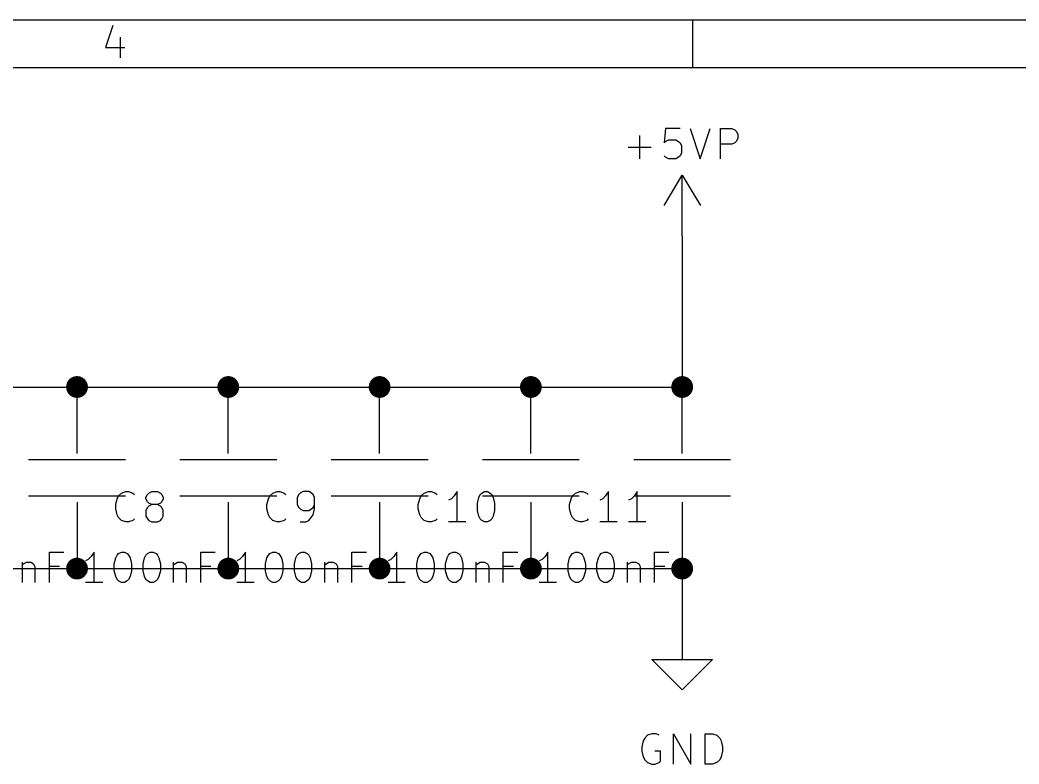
# Model space of a CAD drawing. Extents: x 0.4 to 11.3, y -7.9 to -0.4.
# Drawn here: x 7.156 to 8.807, y -1.623 to -0.394 of the extents above; entities that cross this region are included whole.
import ezdxf

# ---------------------------------------------------------------- set-up
doc = ezdxf.new("R2010")
doc.units = 0
doc.header["$MEASUREMENT"] = 0
for name, color, linetype in [('CYAN2', 4, 'CONTINUOUS'), ('GREEN3', 91, 'CONTINUOUS'), ('RED2', 1, 'CONTINUOUS')]:
    doc.layers.add(name, color=color, linetype=linetype)

msp = doc.modelspace()

# ---------------------------------------------------------------- linework, layer by layer
at = {"layer": 'CYAN2', "linetype": 'CONTINUOUS'}
for p, q in [((8.22262, -0.5728), (8.22024, -0.59661)), ((8.24643, -0.5728), (8.22262, -0.5728)), ((8.26309, -0.5728), (8.27976, -0.6228)), ((8.27976, -0.6228), (8.29643, -0.5728)), ((8.31309, -0.6228), (8.31309, -0.5728)), ((8.31309, -0.5728), (8.33214, -0.5728)), ((8.33214, -0.5728), (8.33691, -0.57518)), ((8.33691, -0.57518), (8.33929, -0.57757)), ((8.33929, -0.57757), (8.34167, -0.58233)), ((8.17976, -0.6228), (8.17976, -0.58471)), ((8.22024, -0.59661), (8.22262, -0.59423)), ((8.22262, -0.59423), (8.22738, -0.59185)), ((8.22738, -0.59185), (8.23929, -0.59185)), ((8.23929, -0.59185), (8.24405, -0.59423)), ((8.24405, -0.59423), (8.24643, -0.59661)), ((8.33929, -0.59423), (8.33691, -0.59661)), ((8.34167, -0.58947), (8.33929, -0.59423)), ((8.34167, -0.58233), (8.34167, -0.58947)), ((8.16071, -0.60376), (8.19881, -0.60376)), ((8.24643, -0.59661), (8.24881, -0.60137)), ((8.24881, -0.60137), (8.24881, -0.61328)), ((8.33214, -0.599), (8.31309, -0.599)), ((8.33691, -0.59661), (8.33214, -0.599)), ((8.22262, -0.62043), (8.22024, -0.61804)), ((8.22738, -0.6228), (8.22262, -0.62043)), ((8.23929, -0.6228), (8.22738, -0.6228)), ((8.24405, -0.62043), (8.23929, -0.6228)), ((8.24643, -0.61804), (8.24405, -0.62043)), ((8.24881, -0.61328), (8.24643, -0.61804)), ((7.3139, -1.19423), (7.31628, -1.18471)), ((7.3139, -1.19423), (7.31628, -1.18471)), ((7.31628, -1.18471), (7.31866, -1.17995)), ((7.31628, -1.18471), (7.31866, -1.17995)), ((7.31866, -1.17995), (7.32343, -1.17519)), ((7.31866, -1.17995), (7.32343, -1.17519)), ((7.32343, -1.17519), (7.33057, -1.1728)), ((7.32343, -1.17519), (7.33057, -1.1728)), ((7.33057, -1.1728), (7.33533, -1.1728)), ((7.33057, -1.1728), (7.33533, -1.1728)), ((7.33533, -1.1728), (7.34247, -1.17519)), ((7.33533, -1.1728), (7.34247, -1.17519)), ((7.34247, -1.17519), (7.34485, -1.17757)), ((7.34247, -1.17519), (7.34485, -1.17757)), ((7.3639, -1.18233), (7.36628, -1.17757)), ((7.3639, -1.18233), (7.36628, -1.17757)), ((7.3639, -1.18471), (7.3639, -1.18233)), ((7.3639, -1.18471), (7.3639, -1.18233)), ((7.36628, -1.18947), (7.3639, -1.18471)), ((7.36628, -1.18947), (7.3639, -1.18471)), ((7.36628, -1.17757), (7.36866, -1.17519)), ((7.36628, -1.17757), (7.36866, -1.17519)), ((7.36866, -1.17519), (7.37343, -1.1728)), ((7.36866, -1.17519), (7.37343, -1.1728)), ((7.37343, -1.1728), (7.38295, -1.1728)), ((7.37343, -1.1728), (7.38295, -1.1728)), ((7.38295, -1.1728), (7.38771, -1.17519)), ((7.38295, -1.1728), (7.38771, -1.17519)), ((7.38771, -1.17519), (7.39009, -1.17757)), ((7.38771, -1.17519), (7.39009, -1.17757)), ((7.39009, -1.17757), (7.39247, -1.18233)), ((7.39009, -1.17757), (7.39247, -1.18233)), ((7.39247, -1.18471), (7.39009, -1.18947)), ((7.39247, -1.18471), (7.39009, -1.18947)), ((7.39247, -1.18233), (7.39247, -1.18471)), ((7.39247, -1.18233), (7.39247, -1.18471)), ((7.5639, -1.19423), (7.56628, -1.18471)), ((7.5639, -1.19423), (7.56628, -1.18471)), ((7.56628, -1.18471), (7.56866, -1.17995)), ((7.56628, -1.18471), (7.56866, -1.17995)), ((7.56866, -1.17995), (7.57343, -1.17519)), ((7.56866, -1.17995), (7.57343, -1.17519)), ((7.57343, -1.17519), (7.58057, -1.1728)), ((7.57343, -1.17519), (7.58057, -1.1728)), ((7.58057, -1.1728), (7.58533, -1.1728)), ((7.58057, -1.1728), (7.58533, -1.1728)), ((7.58533, -1.1728), (7.59247, -1.17519)), ((7.58533, -1.1728), (7.59247, -1.17519)), ((7.59247, -1.17519), (7.59485, -1.17757)), ((7.59247, -1.17519), (7.59485, -1.17757)), ((7.61628, -1.17757), (7.6139, -1.18233)), ((7.61628, -1.17757), (7.6139, -1.18233)), ((7.6139, -1.18233), (7.6139, -1.19423)), ((7.6139, -1.18233), (7.6139, -1.19423)), ((7.61866, -1.17519), (7.61628, -1.17757)), ((7.61866, -1.17519), (7.61628, -1.17757)), ((7.62343, -1.1728), (7.61866, -1.17519)), ((7.62343, -1.1728), (7.61866, -1.17519)), ((7.63295, -1.1728), (7.62343, -1.1728)), ((7.63295, -1.1728), (7.62343, -1.1728)), ((7.63771, -1.17519), (7.63295, -1.1728)), ((7.63771, -1.17519), (7.63295, -1.1728)), ((7.64009, -1.17757), (7.63771, -1.17519)), ((7.64009, -1.17757), (7.63771, -1.17519)), ((7.64247, -1.18233), (7.64009, -1.17757)), ((7.64247, -1.18233), (7.64009, -1.17757)), ((7.64247, -1.20137), (7.64247, -1.18233)), ((7.64247, -1.20137), (7.64247, -1.18233)), ((7.8139, -1.19423), (7.81628, -1.18471)), ((7.8139, -1.19423), (7.81628, -1.18471)), ((7.81628, -1.18471), (7.81866, -1.17995)), ((7.81628, -1.18471), (7.81866, -1.17995)), ((7.81866, -1.17995), (7.82343, -1.17519)), ((7.81866, -1.17995), (7.82343, -1.17519)), ((7.82343, -1.17519), (7.83057, -1.1728)), ((7.82343, -1.17519), (7.83057, -1.1728)), ((7.83057, -1.1728), (7.83533, -1.1728)), ((7.83057, -1.1728), (7.83533, -1.1728)), ((7.83533, -1.1728), (7.84247, -1.17519)), ((7.83533, -1.1728), (7.84247, -1.17519)), ((7.84247, -1.17519), (7.84485, -1.17757)), ((7.84247, -1.17519), (7.84485, -1.17757)), ((7.86866, -1.18471), (7.8639, -1.18709)), ((7.86866, -1.18471), (7.8639, -1.18709)), ((7.87343, -1.17995), (7.86866, -1.18471)), ((7.87343, -1.17995), (7.86866, -1.18471)), ((7.87819, -1.1728), (7.87343, -1.17995)), ((7.87819, -1.1728), (7.87343, -1.17995)), ((7.87819, -1.2228), (7.87819, -1.1728)), ((7.87819, -1.2228), (7.87819, -1.1728)), ((7.91152, -1.19185), (7.9139, -1.18233)), ((7.91152, -1.19185), (7.9139, -1.18233)), ((7.9139, -1.18233), (7.91628, -1.17757)), ((7.9139, -1.18233), (7.91628, -1.17757)), ((7.91628, -1.17757), (7.91866, -1.17519)), ((7.91628, -1.17757), (7.91866, -1.17519)), ((7.91866, -1.17519), (7.92342, -1.1728)), ((7.91866, -1.17519), (7.92342, -1.1728)), ((7.92342, -1.1728), (7.92819, -1.1728)), ((7.92342, -1.1728), (7.92819, -1.1728)), ((7.92819, -1.1728), (7.93294, -1.17519)), ((7.92819, -1.1728), (7.93294, -1.17519)), ((7.93294, -1.17519), (7.93533, -1.17757)), ((7.93294, -1.17519), (7.93533, -1.17757)), ((7.93533, -1.17757), (7.93771, -1.18233)), ((7.93533, -1.17757), (7.93771, -1.18233)), ((7.93771, -1.18233), (7.94009, -1.19185)), ((7.93771, -1.18233), (7.94009, -1.19185)), ((8.0639, -1.19423), (8.06628, -1.18471)), ((8.0639, -1.19423), (8.06628, -1.18471)), ((8.06628, -1.18471), (8.06866, -1.17995)), ((8.06628, -1.18471), (8.06866, -1.17995)), ((8.06866, -1.17995), (8.07343, -1.17519)), ((8.06866, -1.17995), (8.07343, -1.17519)), ((8.07343, -1.17519), (8.08057, -1.1728)), ((8.07343, -1.17519), (8.08057, -1.1728)), ((8.08057, -1.1728), (8.08533, -1.1728)), ((8.08057, -1.1728), (8.08533, -1.1728)), ((8.08533, -1.1728), (8.09247, -1.17519)), ((8.08533, -1.1728), (8.09247, -1.17519)), ((8.09247, -1.17519), (8.09485, -1.17757)), ((8.09247, -1.17519), (8.09485, -1.17757)), ((8.11866, -1.18471), (8.1139, -1.18709)), ((8.11866, -1.18471), (8.1139, -1.18709)), ((8.12343, -1.17995), (8.11866, -1.18471)), ((8.12343, -1.17995), (8.11866, -1.18471)), ((8.12819, -1.1728), (8.12343, -1.17995)), ((8.12819, -1.1728), (8.12343, -1.17995)), ((8.12819, -1.2228), (8.12819, -1.1728)), ((8.12819, -1.2228), (8.12819, -1.1728)), ((8.16628, -1.18471), (8.16152, -1.18709)), ((8.16628, -1.18471), (8.16152, -1.18709)), ((8.17104, -1.17995), (8.16628, -1.18471)), ((8.17104, -1.17995), (8.16628, -1.18471)), ((8.1758, -1.1728), (8.17104, -1.17995)), ((8.1758, -1.1728), (8.17104, -1.17995)), ((8.1758, -1.2228), (8.1758, -1.1728)), ((8.1758, -1.2228), (8.1758, -1.1728)), ((7.3139, -1.20137), (7.3139, -1.19423)), ((7.3139, -1.20137), (7.3139, -1.19423)), ((7.31628, -1.2109), (7.3139, -1.20137)), ((7.31628, -1.2109), (7.3139, -1.20137)), ((7.36628, -1.199), (7.3639, -1.20376)), ((7.36628, -1.199), (7.3639, -1.20376)), ((7.3639, -1.20376), (7.3639, -1.21328)), ((7.3639, -1.20376), (7.3639, -1.21328)), ((7.36866, -1.19185), (7.36628, -1.18947)), ((7.36866, -1.19185), (7.36628, -1.18947)), ((7.36866, -1.19661), (7.36628, -1.199)), ((7.36866, -1.19661), (7.36628, -1.199)), ((7.37343, -1.19423), (7.36866, -1.19185)), ((7.37343, -1.19423), (7.36866, -1.19185)), ((7.37343, -1.19423), (7.36866, -1.19661)), ((7.37343, -1.19423), (7.36866, -1.19661)), ((7.38295, -1.19423), (7.37343, -1.19423)), ((7.38295, -1.19423), (7.37343, -1.19423)), ((7.38771, -1.19185), (7.38295, -1.19423)), ((7.38771, -1.19185), (7.38295, -1.19423)), ((7.38771, -1.19661), (7.38295, -1.19423)), ((7.38771, -1.19661), (7.38295, -1.19423)), ((7.39009, -1.18947), (7.38771, -1.19185)), ((7.39009, -1.18947), (7.38771, -1.19185)), ((7.39009, -1.199), (7.38771, -1.19661)), ((7.39009, -1.199), (7.38771, -1.19661)), ((7.39247, -1.20376), (7.39009, -1.199)), ((7.39247, -1.20376), (7.39009, -1.199)), ((7.39247, -1.21328), (7.39247, -1.20376)), ((7.39247, -1.21328), (7.39247, -1.20376)), ((7.5639, -1.20137), (7.5639, -1.19423)), ((7.5639, -1.20137), (7.5639, -1.19423)), ((7.56628, -1.2109), (7.5639, -1.20137)), ((7.56628, -1.2109), (7.5639, -1.20137)), ((7.6139, -1.19423), (7.61628, -1.199)), ((7.6139, -1.19423), (7.61628, -1.199)), ((7.61628, -1.199), (7.61866, -1.20137)), ((7.61628, -1.199), (7.61866, -1.20137)), ((7.61866, -1.20137), (7.62343, -1.20376)), ((7.61866, -1.20137), (7.62343, -1.20376)), ((7.62343, -1.20376), (7.63295, -1.20376)), ((7.62343, -1.20376), (7.63295, -1.20376)), ((7.63295, -1.20376), (7.63771, -1.20137)), ((7.63295, -1.20376), (7.63771, -1.20137)), ((7.63771, -1.20137), (7.64009, -1.199)), ((7.63771, -1.20137), (7.64009, -1.199)), ((7.64009, -1.199), (7.64247, -1.19423)), ((7.64009, -1.199), (7.64247, -1.19423)), ((7.64009, -1.2109), (7.64247, -1.20137)), ((7.64009, -1.2109), (7.64247, -1.20137)), ((7.8139, -1.20137), (7.8139, -1.19423)), ((7.8139, -1.20137), (7.8139, -1.19423)), ((7.81628, -1.2109), (7.8139, -1.20137)), ((7.81628, -1.2109), (7.8139, -1.20137)), ((7.91152, -1.20376), (7.91152, -1.19185)), ((7.91152, -1.20376), (7.91152, -1.19185)), ((7.9139, -1.21328), (7.91152, -1.20376)), ((7.9139, -1.21328), (7.91152, -1.20376)), ((7.94009, -1.20376), (7.93771, -1.21328)), ((7.94009, -1.20376), (7.93771, -1.21328)), ((7.94009, -1.19185), (7.94009, -1.20376)), ((7.94009, -1.19185), (7.94009, -1.20376)), ((8.0639, -1.20137), (8.0639, -1.19423)), ((8.0639, -1.20137), (8.0639, -1.19423)), ((8.06628, -1.2109), (8.0639, -1.20137)), ((8.06628, -1.2109), (8.0639, -1.20137)), ((7.31866, -1.21566), (7.31628, -1.2109)), ((7.31866, -1.21566), (7.31628, -1.2109)), ((7.32343, -1.22043), (7.31866, -1.21566)), ((7.32343, -1.22043), (7.31866, -1.21566)), ((7.33057, -1.2228), (7.32343, -1.22043)), ((7.33057, -1.2228), (7.32343, -1.22043)), ((7.34247, -1.22043), (7.33533, -1.2228)), ((7.34247, -1.22043), (7.33533, -1.2228)), ((7.34485, -1.21804), (7.34247, -1.22043)), ((7.34485, -1.21804), (7.34247, -1.22043)), ((7.3639, -1.21328), (7.36628, -1.21804)), ((7.3639, -1.21328), (7.36628, -1.21804)), ((7.36628, -1.21804), (7.36866, -1.22043)), ((7.36628, -1.21804), (7.36866, -1.22043)), ((7.36866, -1.22043), (7.37343, -1.2228)), ((7.36866, -1.22043), (7.37343, -1.2228)), ((7.38295, -1.2228), (7.38771, -1.22043)), ((7.38295, -1.2228), (7.38771, -1.22043)), ((7.38771, -1.22043), (7.39009, -1.21804)), ((7.38771, -1.22043), (7.39009, -1.21804)), ((7.39009, -1.21804), (7.39247, -1.21328)), ((7.39009, -1.21804), (7.39247, -1.21328)), ((7.56866, -1.21566), (7.56628, -1.2109)), ((7.56866, -1.21566), (7.56628, -1.2109)), ((7.57343, -1.22043), (7.56866, -1.21566)), ((7.57343, -1.22043), (7.56866, -1.21566)), ((7.58057, -1.2228), (7.57343, -1.22043)), ((7.58057, -1.2228), (7.57343, -1.22043)), ((7.59247, -1.22043), (7.58533, -1.2228)), ((7.59247, -1.22043), (7.58533, -1.2228)), ((7.59485, -1.21804), (7.59247, -1.22043)), ((7.59485, -1.21804), (7.59247, -1.22043)), ((7.62819, -1.2228), (7.63295, -1.22043)), ((7.62819, -1.2228), (7.63295, -1.22043)), ((7.63295, -1.22043), (7.63533, -1.21804)), ((7.63295, -1.22043), (7.63533, -1.21804)), ((7.63533, -1.21804), (7.64009, -1.2109)), ((7.63533, -1.21804), (7.64009, -1.2109)), ((7.81866, -1.21566), (7.81628, -1.2109)), ((7.81866, -1.21566), (7.81628, -1.2109)), ((7.82343, -1.22043), (7.81866, -1.21566)), ((7.82343, -1.22043), (7.81866, -1.21566)), ((7.83057, -1.2228), (7.82343, -1.22043)), ((7.83057, -1.2228), (7.82343, -1.22043)), ((7.84247, -1.22043), (7.83533, -1.2228)), ((7.84247, -1.22043), (7.83533, -1.2228)), ((7.84485, -1.21804), (7.84247, -1.22043)), ((7.84485, -1.21804), (7.84247, -1.22043)), ((7.91628, -1.21804), (7.9139, -1.21328)), ((7.91628, -1.21804), (7.9139, -1.21328)), ((7.91866, -1.22043), (7.91628, -1.21804)), ((7.91866, -1.22043), (7.91628, -1.21804)), ((7.92342, -1.2228), (7.91866, -1.22043)), ((7.92342, -1.2228), (7.91866, -1.22043)), ((7.93294, -1.22043), (7.92819, -1.2228)), ((7.93294, -1.22043), (7.92819, -1.2228)), ((7.93533, -1.21804), (7.93294, -1.22043)), ((7.93533, -1.21804), (7.93294, -1.22043)), ((7.93771, -1.21328), (7.93533, -1.21804)), ((7.93771, -1.21328), (7.93533, -1.21804)), ((8.06866, -1.21566), (8.06628, -1.2109)), ((8.06866, -1.21566), (8.06628, -1.2109)), ((8.07343, -1.22043), (8.06866, -1.21566)), ((8.07343, -1.22043), (8.06866, -1.21566)), ((8.08057, -1.2228), (8.07343, -1.22043)), ((8.08057, -1.2228), (8.07343, -1.22043)), ((8.09247, -1.22043), (8.08533, -1.2228)), ((8.09247, -1.22043), (8.08533, -1.2228)), ((8.09485, -1.21804), (8.09247, -1.22043)), ((8.09485, -1.21804), (8.09247, -1.22043)), ((7.33533, -1.2228), (7.33057, -1.2228)), ((7.33533, -1.2228), (7.33057, -1.2228)), ((7.37343, -1.2228), (7.38295, -1.2228)), ((7.37343, -1.2228), (7.38295, -1.2228)), ((7.58533, -1.2228), (7.58057, -1.2228)), ((7.58533, -1.2228), (7.58057, -1.2228)), ((7.61866, -1.2228), (7.62819, -1.2228)), ((7.61866, -1.2228), (7.62819, -1.2228)), ((7.83533, -1.2228), (7.83057, -1.2228)), ((7.83533, -1.2228), (7.83057, -1.2228)), ((7.89247, -1.2228), (7.8639, -1.2228)), ((7.89247, -1.2228), (7.8639, -1.2228)), ((7.92819, -1.2228), (7.92342, -1.2228)), ((7.92819, -1.2228), (7.92342, -1.2228)), ((8.08533, -1.2228), (8.08057, -1.2228)), ((8.08533, -1.2228), (8.08057, -1.2228)), ((8.14247, -1.2228), (8.1139, -1.2228)), ((8.14247, -1.2228), (8.1139, -1.2228)), ((8.19009, -1.2228), (8.16152, -1.2228)), ((8.19009, -1.2228), (8.16152, -1.2228)), ((7.20437, -1.3228), (7.20437, -1.2728)), ((7.20437, -1.2728), (7.22818, -1.2728)), ((7.20437, -1.3228), (7.20437, -1.2728)), ((7.20437, -1.2728), (7.22818, -1.2728)), ((7.26866, -1.28471), (7.2639, -1.28709)), ((7.26866, -1.28471), (7.2639, -1.28709)), ((7.27343, -1.27995), (7.26866, -1.28471)), ((7.27343, -1.27995), (7.26866, -1.28471)), ((7.27819, -1.2728), (7.27343, -1.27995)), ((7.27819, -1.2728), (7.27343, -1.27995)), ((7.27819, -1.3228), (7.27819, -1.2728)), ((7.27819, -1.3228), (7.27819, -1.2728)), ((7.31152, -1.29185), (7.3139, -1.28233)), ((7.31152, -1.29185), (7.3139, -1.28233)), ((7.3139, -1.28233), (7.31628, -1.27757)), ((7.3139, -1.28233), (7.31628, -1.27757)), ((7.31628, -1.27757), (7.31866, -1.27519)), ((7.31628, -1.27757), (7.31866, -1.27519)), ((7.31866, -1.27519), (7.32342, -1.2728)), ((7.31866, -1.27519), (7.32342, -1.2728)), ((7.32342, -1.2728), (7.32819, -1.2728)), ((7.32342, -1.2728), (7.32819, -1.2728)), ((7.32819, -1.2728), (7.33294, -1.27519)), ((7.32819, -1.2728), (7.33294, -1.27519)), ((7.33294, -1.27519), (7.33533, -1.27757)), ((7.33294, -1.27519), (7.33533, -1.27757)), ((7.33533, -1.27757), (7.33771, -1.28233)), ((7.33533, -1.27757), (7.33771, -1.28233)), ((7.33771, -1.28233), (7.34009, -1.29185)), ((7.33771, -1.28233), (7.34009, -1.29185)), ((7.35914, -1.29185), (7.36152, -1.28233)), ((7.35914, -1.29185), (7.36152, -1.28233)), ((7.36152, -1.28233), (7.3639, -1.27757)), ((7.36152, -1.28233), (7.3639, -1.27757)), ((7.3639, -1.27757), (7.36628, -1.27519)), ((7.3639, -1.27757), (7.36628, -1.27519)), ((7.36628, -1.27519), (7.37104, -1.2728)), ((7.36628, -1.27519), (7.37104, -1.2728)), ((7.37104, -1.2728), (7.3758, -1.2728)), ((7.37104, -1.2728), (7.3758, -1.2728)), ((7.3758, -1.2728), (7.38056, -1.27519)), ((7.3758, -1.2728), (7.38056, -1.27519)), ((7.38056, -1.27519), (7.38294, -1.27757)), ((7.38056, -1.27519), (7.38294, -1.27757)), ((7.38294, -1.27757), (7.38533, -1.28233)), ((7.38294, -1.27757), (7.38533, -1.28233)), ((7.38533, -1.28233), (7.38771, -1.29185)), ((7.38533, -1.28233), (7.38771, -1.29185)), ((7.45437, -1.3228), (7.45437, -1.2728)), ((7.45437, -1.2728), (7.47818, -1.2728)), ((7.45437, -1.3228), (7.45437, -1.2728)), ((7.45437, -1.2728), (7.47818, -1.2728)), ((7.51866, -1.28471), (7.5139, -1.28709)), ((7.51866, -1.28471), (7.5139, -1.28709)), ((7.52343, -1.27995), (7.51866, -1.28471)), ((7.52343, -1.27995), (7.51866, -1.28471)), ((7.52819, -1.2728), (7.52343, -1.27995)), ((7.52819, -1.2728), (7.52343, -1.27995)), ((7.52819, -1.3228), (7.52819, -1.2728)), ((7.52819, -1.3228), (7.52819, -1.2728)), ((7.56152, -1.29185), (7.5639, -1.28233)), ((7.56152, -1.29185), (7.5639, -1.28233)), ((7.5639, -1.28233), (7.56628, -1.27757)), ((7.5639, -1.28233), (7.56628, -1.27757)), ((7.56628, -1.27757), (7.56866, -1.27519)), ((7.56628, -1.27757), (7.56866, -1.27519)), ((7.56866, -1.27519), (7.57342, -1.2728)), ((7.56866, -1.27519), (7.57342, -1.2728)), ((7.57342, -1.2728), (7.57819, -1.2728)), ((7.57342, -1.2728), (7.57819, -1.2728)), ((7.57819, -1.2728), (7.58294, -1.27519)), ((7.57819, -1.2728), (7.58294, -1.27519)), ((7.58294, -1.27519), (7.58533, -1.27757)), ((7.58294, -1.27519), (7.58533, -1.27757)), ((7.58533, -1.27757), (7.58771, -1.28233)), ((7.58533, -1.27757), (7.58771, -1.28233)), ((7.58771, -1.28233), (7.59009, -1.29185)), ((7.58771, -1.28233), (7.59009, -1.29185)), ((7.60914, -1.29185), (7.61152, -1.28233)), ((7.60914, -1.29185), (7.61152, -1.28233)), ((7.61152, -1.28233), (7.6139, -1.27757)), ((7.61152, -1.28233), (7.6139, -1.27757)), ((7.6139, -1.27757), (7.61628, -1.27519)), ((7.6139, -1.27757), (7.61628, -1.27519)), ((7.61628, -1.27519), (7.62104, -1.2728)), ((7.61628, -1.27519), (7.62104, -1.2728)), ((7.62104, -1.2728), (7.6258, -1.2728)), ((7.62104, -1.2728), (7.6258, -1.2728)), ((7.6258, -1.2728), (7.63056, -1.27519)), ((7.6258, -1.2728), (7.63056, -1.27519)), ((7.63056, -1.27519), (7.63294, -1.27757)), ((7.63056, -1.27519), (7.63294, -1.27757)), ((7.63294, -1.27757), (7.63533, -1.28233)), ((7.63294, -1.27757), (7.63533, -1.28233)), ((7.63533, -1.28233), (7.63771, -1.29185)), ((7.63533, -1.28233), (7.63771, -1.29185)), ((7.70437, -1.3228), (7.70437, -1.2728)), ((7.70437, -1.2728), (7.72818, -1.2728)), ((7.70437, -1.3228), (7.70437, -1.2728)), ((7.70437, -1.2728), (7.72818, -1.2728)), ((7.76866, -1.28471), (7.7639, -1.28709)), ((7.76866, -1.28471), (7.7639, -1.28709)), ((7.77343, -1.27995), (7.76866, -1.28471)), ((7.77343, -1.27995), (7.76866, -1.28471)), ((7.77819, -1.2728), (7.77343, -1.27995)), ((7.77819, -1.2728), (7.77343, -1.27995)), ((7.77819, -1.3228), (7.77819, -1.2728)), ((7.77819, -1.3228), (7.77819, -1.2728)), ((7.81152, -1.29185), (7.8139, -1.28233)), ((7.81152, -1.29185), (7.8139, -1.28233)), ((7.8139, -1.28233), (7.81628, -1.27757)), ((7.8139, -1.28233), (7.81628, -1.27757)), ((7.81628, -1.27757), (7.81866, -1.27519)), ((7.81628, -1.27757), (7.81866, -1.27519)), ((7.81866, -1.27519), (7.82342, -1.2728)), ((7.81866, -1.27519), (7.82342, -1.2728)), ((7.82342, -1.2728), (7.82819, -1.2728)), ((7.82342, -1.2728), (7.82819, -1.2728)), ((7.82819, -1.2728), (7.83294, -1.27519)), ((7.82819, -1.2728), (7.83294, -1.27519)), ((7.83294, -1.27519), (7.83533, -1.27757)), ((7.83294, -1.27519), (7.83533, -1.27757)), ((7.83533, -1.27757), (7.83771, -1.28233)), ((7.83533, -1.27757), (7.83771, -1.28233)), ((7.83771, -1.28233), (7.84009, -1.29185)), ((7.83771, -1.28233), (7.84009, -1.29185)), ((7.85914, -1.29185), (7.86152, -1.28233)), ((7.85914, -1.29185), (7.86152, -1.28233)), ((7.86152, -1.28233), (7.8639, -1.27757)), ((7.86152, -1.28233), (7.8639, -1.27757)), ((7.8639, -1.27757), (7.86628, -1.27519)), ((7.8639, -1.27757), (7.86628, -1.27519)), ((7.86628, -1.27519), (7.87104, -1.2728)), ((7.86628, -1.27519), (7.87104, -1.2728)), ((7.87104, -1.2728), (7.8758, -1.2728)), ((7.87104, -1.2728), (7.8758, -1.2728)), ((7.8758, -1.2728), (7.88056, -1.27519)), ((7.8758, -1.2728), (7.88056, -1.27519)), ((7.88056, -1.27519), (7.88294, -1.27757)), ((7.88056, -1.27519), (7.88294, -1.27757)), ((7.88294, -1.27757), (7.88533, -1.28233)), ((7.88294, -1.27757), (7.88533, -1.28233)), ((7.88533, -1.28233), (7.88771, -1.29185)), ((7.88533, -1.28233), (7.88771, -1.29185)), ((7.95437, -1.3228), (7.95437, -1.2728)), ((7.95437, -1.2728), (7.97818, -1.2728)), ((7.95437, -1.3228), (7.95437, -1.2728)), ((7.95437, -1.2728), (7.97818, -1.2728)), ((8.01866, -1.28471), (8.0139, -1.28709)), ((8.01866, -1.28471), (8.0139, -1.28709)), ((8.02343, -1.27995), (8.01866, -1.28471)), ((8.02343, -1.27995), (8.01866, -1.28471)), ((8.02819, -1.2728), (8.02343, -1.27995)), ((8.02819, -1.2728), (8.02343, -1.27995)), ((8.02819, -1.3228), (8.02819, -1.2728)), ((8.02819, -1.3228), (8.02819, -1.2728)), ((8.06152, -1.29185), (8.0639, -1.28233)), ((8.06152, -1.29185), (8.0639, -1.28233)), ((8.0639, -1.28233), (8.06628, -1.27757)), ((8.0639, -1.28233), (8.06628, -1.27757)), ((8.06628, -1.27757), (8.06866, -1.27519)), ((8.06628, -1.27757), (8.06866, -1.27519)), ((8.06866, -1.27519), (8.07342, -1.2728)), ((8.06866, -1.27519), (8.07342, -1.2728)), ((8.07342, -1.2728), (8.07819, -1.2728)), ((8.07342, -1.2728), (8.07819, -1.2728)), ((8.07819, -1.2728), (8.08294, -1.27519)), ((8.07819, -1.2728), (8.08294, -1.27519)), ((8.08294, -1.27519), (8.08533, -1.27757)), ((8.08294, -1.27519), (8.08533, -1.27757)), ((8.08533, -1.27757), (8.08771, -1.28233)), ((8.08533, -1.27757), (8.08771, -1.28233)), ((8.08771, -1.28233), (8.09009, -1.29185)), ((8.08771, -1.28233), (8.09009, -1.29185)), ((8.10914, -1.29185), (8.11152, -1.28233)), ((8.10914, -1.29185), (8.11152, -1.28233)), ((8.11152, -1.28233), (8.1139, -1.27757)), ((8.11152, -1.28233), (8.1139, -1.27757)), ((8.1139, -1.27757), (8.11628, -1.27519)), ((8.1139, -1.27757), (8.11628, -1.27519)), ((8.11628, -1.27519), (8.12104, -1.2728)), ((8.11628, -1.27519), (8.12104, -1.2728)), ((8.12104, -1.2728), (8.1258, -1.2728)), ((8.12104, -1.2728), (8.1258, -1.2728)), ((8.1258, -1.2728), (8.13056, -1.27519)), ((8.1258, -1.2728), (8.13056, -1.27519)), ((8.13056, -1.27519), (8.13294, -1.27757)), ((8.13056, -1.27519), (8.13294, -1.27757)), ((8.13294, -1.27757), (8.13533, -1.28233)), ((8.13294, -1.27757), (8.13533, -1.28233)), ((8.13533, -1.28233), (8.13771, -1.29185)), ((8.13533, -1.28233), (8.13771, -1.29185)), ((8.20437, -1.3228), (8.20437, -1.2728)), ((8.20437, -1.2728), (8.22818, -1.2728)), ((8.20437, -1.3228), (8.20437, -1.2728)), ((8.20437, -1.2728), (8.22818, -1.2728)), ((7.15913, -1.28947), (7.15913, -1.3228)), ((7.15913, -1.28947), (7.15913, -1.3228)), ((7.15913, -1.29423), (7.16152, -1.29185)), ((7.15913, -1.29423), (7.16152, -1.29185)), ((7.16152, -1.29185), (7.16628, -1.28947)), ((7.16152, -1.29185), (7.16628, -1.28947)), ((7.16628, -1.28947), (7.17342, -1.28947)), ((7.16628, -1.28947), (7.17342, -1.28947)), ((7.17342, -1.28947), (7.17818, -1.29185)), ((7.17342, -1.28947), (7.17818, -1.29185)), ((7.17818, -1.29185), (7.18056, -1.29661)), ((7.17818, -1.29185), (7.18056, -1.29661)), ((7.18056, -1.29661), (7.18056, -1.3228)), ((7.18056, -1.29661), (7.18056, -1.3228)), ((7.22104, -1.29661), (7.20437, -1.29661)), ((7.22104, -1.29661), (7.20437, -1.29661)), ((7.31152, -1.30376), (7.31152, -1.29185)), ((7.31152, -1.30376), (7.31152, -1.29185)), ((7.3139, -1.31328), (7.31152, -1.30376)), ((7.3139, -1.31328), (7.31152, -1.30376)), ((7.34009, -1.30376), (7.33771, -1.31328)), ((7.34009, -1.30376), (7.33771, -1.31328)), ((7.34009, -1.29185), (7.34009, -1.30376)), ((7.34009, -1.29185), (7.34009, -1.30376)), ((7.35914, -1.30376), (7.35914, -1.29185)), ((7.35914, -1.30376), (7.35914, -1.29185)), ((7.36152, -1.31328), (7.35914, -1.30376)), ((7.36152, -1.31328), (7.35914, -1.30376)), ((7.38771, -1.30376), (7.38533, -1.31328)), ((7.38771, -1.30376), (7.38533, -1.31328)), ((7.38771, -1.29185), (7.38771, -1.30376)), ((7.38771, -1.29185), (7.38771, -1.30376)), ((7.40913, -1.28947), (7.40913, -1.3228)), ((7.40913, -1.28947), (7.40913, -1.3228)), ((7.40913, -1.29423), (7.41152, -1.29185)), ((7.40913, -1.29423), (7.41152, -1.29185)), ((7.41152, -1.29185), (7.41628, -1.28947)), ((7.41152, -1.29185), (7.41628, -1.28947)), ((7.41628, -1.28947), (7.42342, -1.28947)), ((7.41628, -1.28947), (7.42342, -1.28947)), ((7.42342, -1.28947), (7.42818, -1.29185)), ((7.42342, -1.28947), (7.42818, -1.29185)), ((7.42818, -1.29185), (7.43056, -1.29661)), ((7.42818, -1.29185), (7.43056, -1.29661)), ((7.43056, -1.29661), (7.43056, -1.3228)), ((7.43056, -1.29661), (7.43056, -1.3228)), ((7.47104, -1.29661), (7.45437, -1.29661)), ((7.47104, -1.29661), (7.45437, -1.29661)), ((7.56152, -1.30376), (7.56152, -1.29185)), ((7.56152, -1.30376), (7.56152, -1.29185)), ((7.5639, -1.31328), (7.56152, -1.30376)), ((7.5639, -1.31328), (7.56152, -1.30376)), ((7.59009, -1.30376), (7.58771, -1.31328)), ((7.59009, -1.30376), (7.58771, -1.31328)), ((7.59009, -1.29185), (7.59009, -1.30376)), ((7.59009, -1.29185), (7.59009, -1.30376)), ((7.60914, -1.30376), (7.60914, -1.29185)), ((7.60914, -1.30376), (7.60914, -1.29185)), ((7.61152, -1.31328), (7.60914, -1.30376)), ((7.61152, -1.31328), (7.60914, -1.30376)), ((7.63771, -1.30376), (7.63533, -1.31328)), ((7.63771, -1.30376), (7.63533, -1.31328)), ((7.63771, -1.29185), (7.63771, -1.30376)), ((7.63771, -1.29185), (7.63771, -1.30376)), ((7.65913, -1.28947), (7.65913, -1.3228)), ((7.65913, -1.28947), (7.65913, -1.3228)), ((7.65913, -1.29423), (7.66152, -1.29185)), ((7.65913, -1.29423), (7.66152, -1.29185)), ((7.66152, -1.29185), (7.66628, -1.28947)), ((7.66152, -1.29185), (7.66628, -1.28947)), ((7.66628, -1.28947), (7.67342, -1.28947)), ((7.66628, -1.28947), (7.67342, -1.28947)), ((7.67342, -1.28947), (7.67818, -1.29185)), ((7.67342, -1.28947), (7.67818, -1.29185)), ((7.67818, -1.29185), (7.68056, -1.29661)), ((7.67818, -1.29185), (7.68056, -1.29661)), ((7.68056, -1.29661), (7.68056, -1.3228)), ((7.68056, -1.29661), (7.68056, -1.3228)), ((7.72104, -1.29661), (7.70437, -1.29661)), ((7.72104, -1.29661), (7.70437, -1.29661)), ((7.81152, -1.30376), (7.81152, -1.29185)), ((7.81152, -1.30376), (7.81152, -1.29185)), ((7.8139, -1.31328), (7.81152, -1.30376)), ((7.8139, -1.31328), (7.81152, -1.30376)), ((7.84009, -1.30376), (7.83771, -1.31328)), ((7.84009, -1.30376), (7.83771, -1.31328)), ((7.84009, -1.29185), (7.84009, -1.30376)), ((7.84009, -1.29185), (7.84009, -1.30376)), ((7.85914, -1.30376), (7.85914, -1.29185)), ((7.85914, -1.30376), (7.85914, -1.29185)), ((7.86152, -1.31328), (7.85914, -1.30376)), ((7.86152, -1.31328), (7.85914, -1.30376)), ((7.88771, -1.30376), (7.88533, -1.31328)), ((7.88771, -1.30376), (7.88533, -1.31328)), ((7.88771, -1.29185), (7.88771, -1.30376)), ((7.88771, -1.29185), (7.88771, -1.30376)), ((7.90913, -1.28947), (7.90913, -1.3228)), ((7.90913, -1.28947), (7.90913, -1.3228)), ((7.90913, -1.29423), (7.91152, -1.29185)), ((7.90913, -1.29423), (7.91152, -1.29185)), ((7.91152, -1.29185), (7.91628, -1.28947)), ((7.91152, -1.29185), (7.91628, -1.28947)), ((7.91628, -1.28947), (7.92342, -1.28947)), ((7.91628, -1.28947), (7.92342, -1.28947)), ((7.92342, -1.28947), (7.92818, -1.29185)), ((7.92342, -1.28947), (7.92818, -1.29185)), ((7.92818, -1.29185), (7.93056, -1.29661)), ((7.92818, -1.29185), (7.93056, -1.29661)), ((7.93056, -1.29661), (7.93056, -1.3228)), ((7.93056, -1.29661), (7.93056, -1.3228)), ((7.97104, -1.29661), (7.95437, -1.29661)), ((7.97104, -1.29661), (7.95437, -1.29661)), ((8.06152, -1.30376), (8.06152, -1.29185)), ((8.06152, -1.30376), (8.06152, -1.29185)), ((8.0639, -1.31328), (8.06152, -1.30376)), ((8.0639, -1.31328), (8.06152, -1.30376)), ((8.09009, -1.30376), (8.08771, -1.31328)), ((8.09009, -1.30376), (8.08771, -1.31328)), ((8.09009, -1.29185), (8.09009, -1.30376)), ((8.09009, -1.29185), (8.09009, -1.30376)), ((8.10914, -1.30376), (8.10914, -1.29185)), ((8.10914, -1.30376), (8.10914, -1.29185)), ((8.11152, -1.31328), (8.10914, -1.30376)), ((8.11152, -1.31328), (8.10914, -1.30376)), ((8.13771, -1.30376), (8.13533, -1.31328)), ((8.13771, -1.30376), (8.13533, -1.31328)), ((8.13771, -1.29185), (8.13771, -1.30376)), ((8.13771, -1.29185), (8.13771, -1.30376)), ((8.15913, -1.28947), (8.15913, -1.3228)), ((8.15913, -1.28947), (8.15913, -1.3228)), ((8.15913, -1.29423), (8.16152, -1.29185)), ((8.15913, -1.29423), (8.16152, -1.29185)), ((8.16152, -1.29185), (8.16628, -1.28947)), ((8.16152, -1.29185), (8.16628, -1.28947)), ((8.16628, -1.28947), (8.17342, -1.28947)), ((8.16628, -1.28947), (8.17342, -1.28947)), ((8.17342, -1.28947), (8.17818, -1.29185)), ((8.17342, -1.28947), (8.17818, -1.29185)), ((8.17818, -1.29185), (8.18056, -1.29661)), ((8.17818, -1.29185), (8.18056, -1.29661)), ((8.18056, -1.29661), (8.18056, -1.3228)), ((8.18056, -1.29661), (8.18056, -1.3228)), ((8.22104, -1.29661), (8.20437, -1.29661)), ((8.22104, -1.29661), (8.20437, -1.29661)), ((7.31628, -1.31804), (7.3139, -1.31328)), ((7.31628, -1.31804), (7.3139, -1.31328)), ((7.31866, -1.32043), (7.31628, -1.31804)), ((7.31866, -1.32043), (7.31628, -1.31804)), ((7.32342, -1.3228), (7.31866, -1.32043)), ((7.32342, -1.3228), (7.31866, -1.32043)), ((7.33294, -1.32043), (7.32819, -1.3228)), ((7.33294, -1.32043), (7.32819, -1.3228)), ((7.33533, -1.31804), (7.33294, -1.32043)), ((7.33533, -1.31804), (7.33294, -1.32043)), ((7.33771, -1.31328), (7.33533, -1.31804)), ((7.33771, -1.31328), (7.33533, -1.31804)), ((7.3639, -1.31804), (7.36152, -1.31328)), ((7.3639, -1.31804), (7.36152, -1.31328)), ((7.36628, -1.32043), (7.3639, -1.31804)), ((7.36628, -1.32043), (7.3639, -1.31804)), ((7.37104, -1.3228), (7.36628, -1.32043)), ((7.37104, -1.3228), (7.36628, -1.32043)), ((7.38056, -1.32043), (7.3758, -1.3228)), ((7.38056, -1.32043), (7.3758, -1.3228)), ((7.38294, -1.31804), (7.38056, -1.32043)), ((7.38294, -1.31804), (7.38056, -1.32043)), ((7.38533, -1.31328), (7.38294, -1.31804)), ((7.38533, -1.31328), (7.38294, -1.31804)), ((7.56628, -1.31804), (7.5639, -1.31328)), ((7.56628, -1.31804), (7.5639, -1.31328)), ((7.56866, -1.32043), (7.56628, -1.31804)), ((7.56866, -1.32043), (7.56628, -1.31804)), ((7.57342, -1.3228), (7.56866, -1.32043)), ((7.57342, -1.3228), (7.56866, -1.32043)), ((7.58294, -1.32043), (7.57819, -1.3228)), ((7.58294, -1.32043), (7.57819, -1.3228)), ((7.58533, -1.31804), (7.58294, -1.32043)), ((7.58533, -1.31804), (7.58294, -1.32043)), ((7.58771, -1.31328), (7.58533, -1.31804)), ((7.58771, -1.31328), (7.58533, -1.31804)), ((7.6139, -1.31804), (7.61152, -1.31328)), ((7.6139, -1.31804), (7.61152, -1.31328)), ((7.61628, -1.32043), (7.6139, -1.31804)), ((7.61628, -1.32043), (7.6139, -1.31804)), ((7.62104, -1.3228), (7.61628, -1.32043)), ((7.62104, -1.3228), (7.61628, -1.32043)), ((7.63056, -1.32043), (7.6258, -1.3228)), ((7.63056, -1.32043), (7.6258, -1.3228)), ((7.63294, -1.31804), (7.63056, -1.32043)), ((7.63294, -1.31804), (7.63056, -1.32043)), ((7.63533, -1.31328), (7.63294, -1.31804)), ((7.63533, -1.31328), (7.63294, -1.31804)), ((7.81628, -1.31804), (7.8139, -1.31328)), ((7.81628, -1.31804), (7.8139, -1.31328)), ((7.81866, -1.32043), (7.81628, -1.31804)), ((7.81866, -1.32043), (7.81628, -1.31804)), ((7.82342, -1.3228), (7.81866, -1.32043)), ((7.82342, -1.3228), (7.81866, -1.32043)), ((7.83294, -1.32043), (7.82819, -1.3228)), ((7.83294, -1.32043), (7.82819, -1.3228)), ((7.83533, -1.31804), (7.83294, -1.32043)), ((7.83533, -1.31804), (7.83294, -1.32043)), ((7.83771, -1.31328), (7.83533, -1.31804)), ((7.83771, -1.31328), (7.83533, -1.31804)), ((7.8639, -1.31804), (7.86152, -1.31328)), ((7.8639, -1.31804), (7.86152, -1.31328)), ((7.86628, -1.32043), (7.8639, -1.31804)), ((7.86628, -1.32043), (7.8639, -1.31804)), ((7.87104, -1.3228), (7.86628, -1.32043)), ((7.87104, -1.3228), (7.86628, -1.32043)), ((7.88056, -1.32043), (7.8758, -1.3228)), ((7.88056, -1.32043), (7.8758, -1.3228)), ((7.88294, -1.31804), (7.88056, -1.32043)), ((7.88294, -1.31804), (7.88056, -1.32043)), ((7.88533, -1.31328), (7.88294, -1.31804)), ((7.88533, -1.31328), (7.88294, -1.31804)), ((8.06628, -1.31804), (8.0639, -1.31328)), ((8.06628, -1.31804), (8.0639, -1.31328)), ((8.06866, -1.32043), (8.06628, -1.31804)), ((8.06866, -1.32043), (8.06628, -1.31804)), ((8.07342, -1.3228), (8.06866, -1.32043)), ((8.07342, -1.3228), (8.06866, -1.32043)), ((8.08294, -1.32043), (8.07819, -1.3228)), ((8.08294, -1.32043), (8.07819, -1.3228)), ((8.08533, -1.31804), (8.08294, -1.32043)), ((8.08533, -1.31804), (8.08294, -1.32043)), ((8.08771, -1.31328), (8.08533, -1.31804)), ((8.08771, -1.31328), (8.08533, -1.31804)), ((8.1139, -1.31804), (8.11152, -1.31328)), ((8.1139, -1.31804), (8.11152, -1.31328)), ((8.11628, -1.32043), (8.1139, -1.31804)), ((8.11628, -1.32043), (8.1139, -1.31804)), ((8.12104, -1.3228), (8.11628, -1.32043)), ((8.12104, -1.3228), (8.11628, -1.32043)), ((8.13056, -1.32043), (8.1258, -1.3228)), ((8.13056, -1.32043), (8.1258, -1.3228)), ((8.13294, -1.31804), (8.13056, -1.32043)), ((8.13294, -1.31804), (8.13056, -1.32043)), ((8.13533, -1.31328), (8.13294, -1.31804)), ((8.13533, -1.31328), (8.13294, -1.31804)), ((7.29247, -1.3228), (7.2639, -1.3228)), ((7.29247, -1.3228), (7.2639, -1.3228)), ((7.32819, -1.3228), (7.32342, -1.3228)), ((7.32819, -1.3228), (7.32342, -1.3228)), ((7.3758, -1.3228), (7.37104, -1.3228)), ((7.3758, -1.3228), (7.37104, -1.3228)), ((7.54247, -1.3228), (7.5139, -1.3228)), ((7.54247, -1.3228), (7.5139, -1.3228)), ((7.57819, -1.3228), (7.57342, -1.3228)), ((7.57819, -1.3228), (7.57342, -1.3228)), ((7.6258, -1.3228), (7.62104, -1.3228)), ((7.6258, -1.3228), (7.62104, -1.3228)), ((7.79247, -1.3228), (7.7639, -1.3228)), ((7.79247, -1.3228), (7.7639, -1.3228)), ((7.82819, -1.3228), (7.82342, -1.3228)), ((7.82819, -1.3228), (7.82342, -1.3228)), ((7.8758, -1.3228), (7.87104, -1.3228)), ((7.8758, -1.3228), (7.87104, -1.3228)), ((8.04247, -1.3228), (8.0139, -1.3228)), ((8.04247, -1.3228), (8.0139, -1.3228)), ((8.07819, -1.3228), (8.07342, -1.3228)), ((8.07819, -1.3228), (8.07342, -1.3228)), ((8.1258, -1.3228), (8.12104, -1.3228)), ((8.1258, -1.3228), (8.12104, -1.3228)), ((8.18571, -1.58471), (8.18333, -1.59423)), ((8.18809, -1.57995), (8.18571, -1.58471)), ((8.19286, -1.57519), (8.18809, -1.57995)), ((8.2, -1.5728), (8.19286, -1.57519)), ((8.20714, -1.5728), (8.2, -1.5728)), ((8.21191, -1.57519), (8.20714, -1.5728)), ((8.23571, -1.6228), (8.23571, -1.5728)), ((8.23571, -1.5728), (8.26428, -1.6228)), ((8.26428, -1.6228), (8.26428, -1.5728)), ((8.28809, -1.6228), (8.28809, -1.5728)), ((8.28809, -1.5728), (8.3, -1.5728)), ((8.3, -1.5728), (8.30714, -1.57519)), ((8.30714, -1.57519), (8.31191, -1.57995)), ((8.31191, -1.57995), (8.31429, -1.58471)), ((8.31429, -1.58471), (8.31667, -1.59423)), ((8.18333, -1.59423), (8.18333, -1.60137)), ((8.31667, -1.59423), (8.31667, -1.60137)), ((8.18333, -1.60137), (8.18571, -1.6109)), ((8.18571, -1.6109), (8.18809, -1.61566)), ((8.18809, -1.61566), (8.19286, -1.62043)), ((8.21428, -1.60137), (8.20476, -1.60137)), ((8.21428, -1.61804), (8.21428, -1.60137)), ((8.31191, -1.61566), (8.30714, -1.62043)), ((8.31429, -1.6109), (8.31191, -1.61566)), ((8.31667, -1.60137), (8.31429, -1.6109)), ((8.19286, -1.62043), (8.2, -1.6228)), ((8.2, -1.6228), (8.20476, -1.6228)), ((8.20476, -1.6228), (8.21191, -1.62043)), ((8.21191, -1.62043), (8.21428, -1.61804)), ((8.3, -1.6228), (8.28809, -1.6228)), ((8.30714, -1.62043), (8.3, -1.6228))]:
    msp.add_line(p, q, dxfattribs=at)
at = {"layer": 'GREEN3', "linetype": 'CONTINUOUS'}
for p, q in [((8.25, -0.75), (8.25, -1)), ((7, -1), (7.25, -1)), ((7.25, -1), (7.5, -1)), ((7.5, -1), (7.75, -1)), ((7.75, -1), (8, -1)), ((8, -1), (8.25, -1)), ((7, -1.3), (7.25, -1.3)), ((7.25, -1.3), (7.5, -1.3)), ((7.5, -1.3), (7.75, -1.3)), ((7.75, -1.3), (8, -1.3)), ((8, -1.3), (8.25, -1.3)), ((8.25, -1.3), (8.25, -1.4))]:
    msp.add_line(p, q, dxfattribs=at)
at = {"layer": 'GREEN3', "const_width": 0.018}
for points in [[(7.241, -1, 1), (7.259, -1, 1)], [(7.491, -1, 1), (7.509, -1, 1)], [(7.741, -1, 1), (7.759, -1, 1)], [(7.991, -1, 1), (8.009, -1, 1)], [(8.241, -1, 1), (8.259, -1, 1)], [(7.241, -1.3, 1), (7.259, -1.3, 1)], [(7.491, -1.3, 1), (7.509, -1.3, 1)], [(7.741, -1.3, 1), (7.759, -1.3, 1)], [(7.991, -1.3, 1), (8.009, -1.3, 1)], [(8.241, -1.3, 1), (8.259, -1.3, 1)]]:
    msp.add_lwpolyline(points, format="xyb", close=True, dxfattribs=at)
at = {"layer": 'RED2', "linetype": 'CONTINUOUS'}
for p, q in [((0.3937, -0.3937), (11.2993, -0.3937)), ((8.26772, -0.47244), (8.26772, -0.3937)), ((7.30928, -0.40283), (7.29709, -0.43938)), ((7.32146, -0.42232), (7.32146, -0.45644)), ((7.29709, -0.43938), (7.32878, -0.43938)), ((0.47244, -0.47244), (11.2206, -0.47244)), ((8.22, -0.7), (8.25, -0.65)), ((8.25, -0.75), (8.25, -0.65)), ((8.25, -0.65), (8.28, -0.7)), ((7.25, -1.11), (7.25, -1)), ((7.25, -1.11), (7.25, -1)), ((7.5, -1.11), (7.5, -1)), ((7.5, -1.11), (7.5, -1)), ((7.75, -1.11), (7.75, -1)), ((7.75, -1.11), (7.75, -1)), ((8, -1.11), (8, -1)), ((8, -1.11), (8, -1)), ((8.25, -1.11), (8.25, -1)), ((8.25, -1.11), (8.25, -1)), ((7.17, -1.12), (7.33, -1.12)), ((7.42, -1.12), (7.58, -1.12)), ((7.67, -1.12), (7.83, -1.12)), ((7.92, -1.12), (8.08, -1.12)), ((8.17, -1.12), (8.33, -1.12)), ((7.17, -1.18), (7.33, -1.18)), ((7.42, -1.18), (7.58, -1.18)), ((7.67, -1.18), (7.83, -1.18)), ((7.92, -1.18), (8.08, -1.18)), ((8.17, -1.18), (8.33, -1.18)), ((7.25, -1.19), (7.25, -1.3)), ((7.25, -1.19), (7.25, -1.3)), ((7.5, -1.19), (7.5, -1.3)), ((7.5, -1.19), (7.5, -1.3)), ((7.75, -1.19), (7.75, -1.3)), ((7.75, -1.19), (7.75, -1.3)), ((8, -1.19), (8, -1.3)), ((8, -1.19), (8, -1.3)), ((8.25, -1.19), (8.25, -1.3)), ((8.25, -1.19), (8.25, -1.3)), ((8.25, -1.4), (8.25, -1.45)), ((8.25, -1.5), (8.2, -1.45)), ((8.2, -1.45), (8.25, -1.45)), ((8.25, -1.45), (8.3, -1.45)), ((8.3, -1.45), (8.25, -1.5))]:
    msp.add_line(p, q, dxfattribs=at)

doc.saveas('drawing.dxf')
